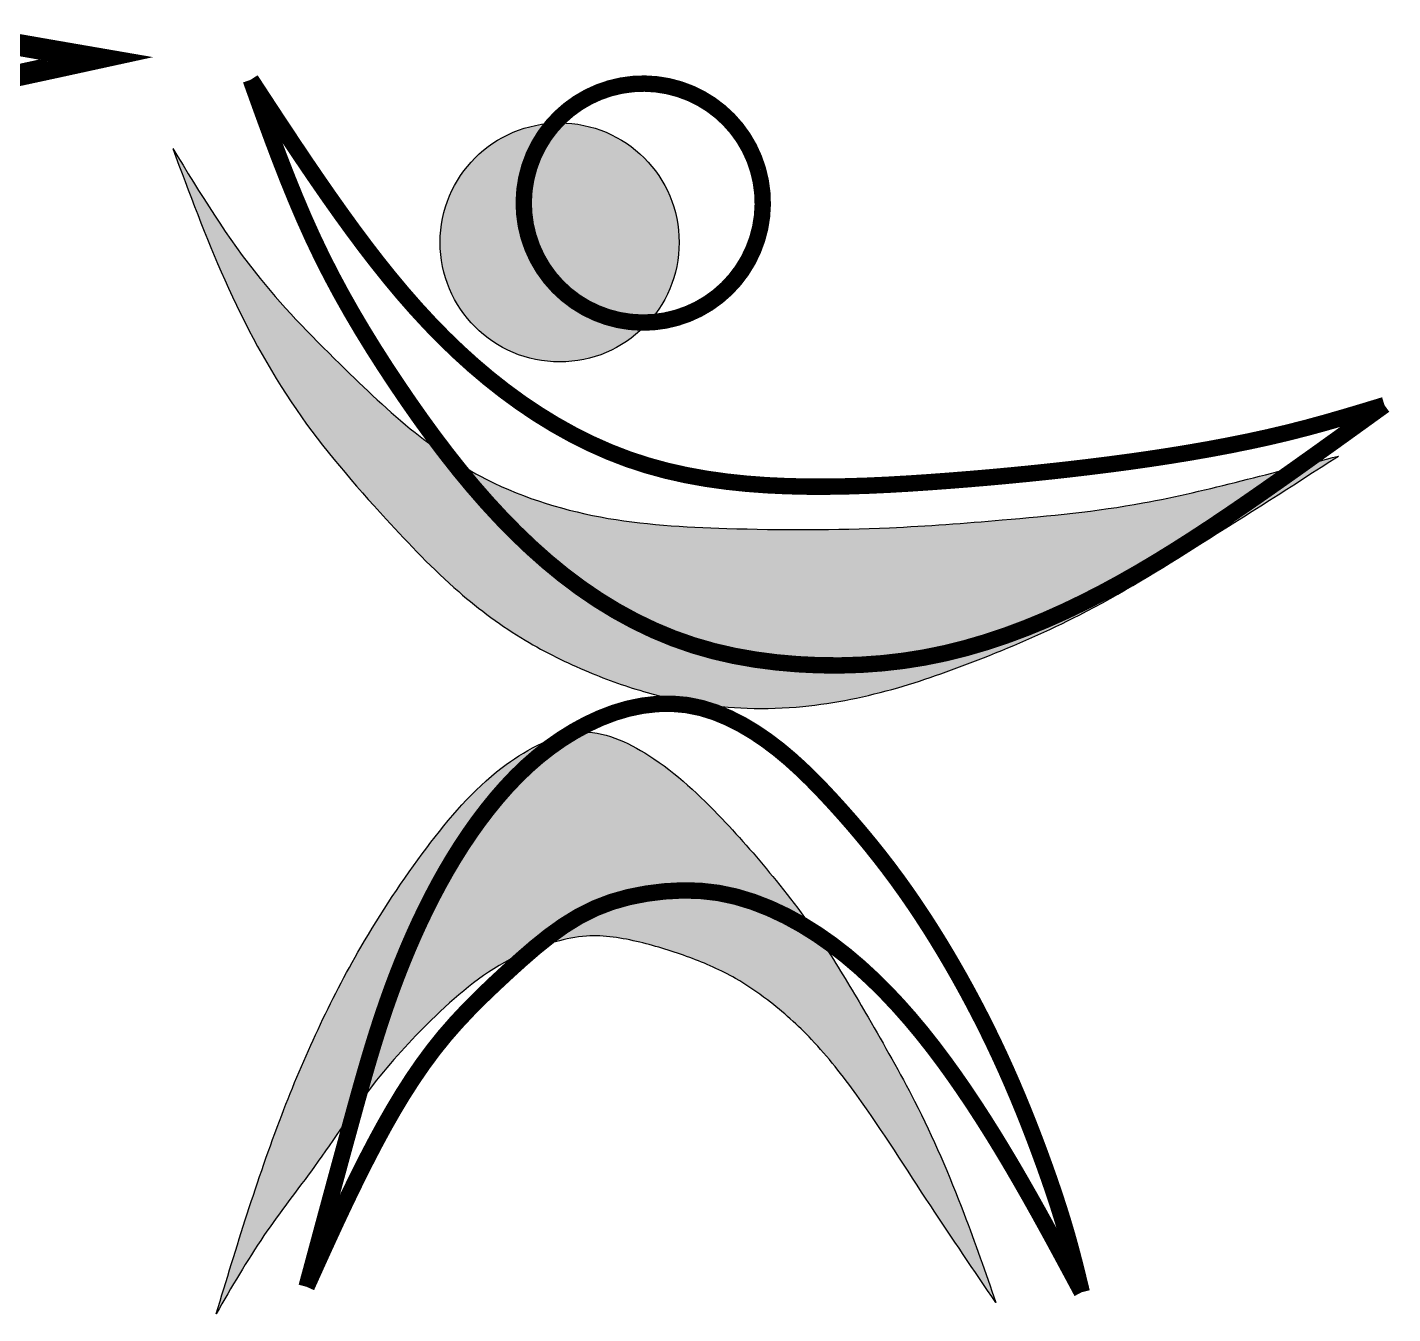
# Model space of a CAD drawing. Header units: millimetres. Extents: x -63 to 200, y -58 to -2.
# Drawn here: x 61.96 to 68.2, y -38.75 to -32.88 of the extents above; entities that cross this region are included whole.
import ezdxf

# ---------------------------------------------------------------- set-up
doc = ezdxf.new("R2010")
doc.units = ezdxf.units.MM

msp = doc.modelspace()

# ---------------------------------------------------------------- hatches: boundary and pattern name
h = msp.add_hatch(color=1)
h.dxf.hatch_style = 1
edge = h.paths.add_edge_path()
edge.add_arc((64.39082727162167, -33.8610867287498), 0.545849313527839, 0, 360)
h = msp.add_hatch(color=1)
h.dxf.hatch_style = 1
edge = h.paths.add_edge_path(flags=17)
edge.add_spline(control_points=[(67.77072244799726, -34.88253468326941), (67.681947465279, -34.90520594764072), (67.44443302631406, -34.96552933800218), (66.99621216561236, -35.07524655751259), (66.45607905332946, -35.12665404962699), (65.82222142530084, -35.17543758900173), (65.2089043008659, -35.1752629063255), (64.57335460364114, -35.13964974673119), (64.14628735920184, -35.00204666684871), (63.93368522091759, -34.87468024468505), (63.88915701208676, -34.84538607661672)], knot_values=[1.910058405787184, 1.910058405787184, 1.910058405787184, 1.910058405787184, 2.184971136713279, 2.645181636014499, 3.292399716052213, 3.808764736714951, 4.55249077678652, 5.131221805135426, 5.713343154553686, 5.873015459238553, 5.873015459238553, 5.873015459238553, 5.873015459238553], degree=3, periodic=0)
edge.add_line((63.88915701203309, -34.84538607658336), (63.9323534005371, -34.90009699816454))
edge.add_line((63.9323534005371, -34.90009699816454), (63.99408363791777, -34.97464464048947))
edge.add_line((63.99408363791777, -34.97464464048947), (64.0576369175824, -35.04751387124479))
edge.add_line((64.0576369175824, -35.04751387124479), (64.12314617455061, -35.11852320795228))
edge.add_line((64.12314617455061, -35.11852320795228), (64.19074434384206, -35.18749116813367))
edge.add_line((64.19074434384206, -35.18749116813367), (64.26056454165858, -35.25423440437345))
edge.add_line((64.26056454165858, -35.25423440437345), (64.33274707758815, -35.31849552659969))
edge.add_line((64.33274707758815, -35.31849552659969), (64.40744169335379, -35.37992005828828))
edge.add_line((64.40744169335379, -35.37992005828828), (64.48479876994101, -35.43814694288576))
edge.add_line((64.48479876994101, -35.43814694288576), (64.56492470780694, -35.49281984355906))
edge.add_line((64.56492470780694, -35.49281984355906), (64.6476945537814, -35.54360725092662))
edge.add_line((64.6476945537814, -35.54360725092662), (64.73290755025056, -35.59018579047451))
edge.add_line((64.73290755025056, -35.59018579047451), (64.8203628956833, -35.63223209240178))
edge.add_line((64.8203628956833, -35.63223209240178), (64.90985978854857, -35.66942278690743))
edge.add_line((64.90985978854857, -35.66942278690743), (65.00119740612163, -35.70143468578578))
edge.add_line((65.00119740612163, -35.70143468578578), (65.09415663363308, -35.72810133395829))
edge.add_line((65.09415663363308, -35.72810133395829), (65.18846665628536, -35.74969926165692))
edge.add_line((65.18846665628536, -35.74969926165692), (65.28384758974286, -35.76658271033134))
edge.add_line((65.28384758974286, -35.76658271033134), (65.38001954966997, -35.77910592143123))
edge.add_line((65.38001954966997, -35.77910592143123), (65.47670282564532, -35.78762241430073))
edge.add_line((65.47670282564532, -35.78762241430073), (65.57364821136497, -35.79235905283029))
edge.add_line((65.57364821136497, -35.79235905283029), (65.67067167078433, -35.79327210895493))
edge.add_line((65.67067167078433, -35.79327210895493), (65.76759755485993, -35.79028303113261))
edge.add_line((65.76759755485993, -35.79028303113261), (65.8642502145483, -35.7833132678213))
edge.add_line((65.8642502145483, -35.7833132678213), (65.96045400080598, -35.77228426747895))
edge.add_line((65.96045400080598, -35.77228426747895), (66.05603326458952, -35.75711747856353))
edge.add_line((66.05603326458952, -35.75711747856353), (66.15081905261512, -35.73775560223552))
edge.add_line((66.15081905261512, -35.73775560223552), (66.24470888260923, -35.7143523222279))
edge.add_line((66.24470888260923, -35.7143523222279), (66.33763831159797, -35.68718206106313))
edge.add_line((66.33763831159797, -35.68718206106313), (66.42954334459422, -35.65652066319782))
edge.add_line((66.42954334459422, -35.65652066319782), (66.52035998661084, -35.62264397308854))
edge.add_line((66.52035998661084, -35.62264397308854), (66.61002424266073, -35.58582783519191))
edge.add_line((66.61002424266073, -35.58582783519191), (66.69847324248074, -35.54634756050144))
edge.add_line((66.69847324248074, -35.54634756050144), (66.78569911203292, -35.5044523749843))
edge.add_line((66.78569911203292, -35.5044523749843), (66.87177272529755, -35.46035415396901))
edge.add_line((66.87177272529755, -35.46035415396901), (66.95677102408283, -35.41426189477833))
edge.add_line((66.95677102408283, -35.41426189477833), (67.04077095019699, -35.36638459473504))
edge.add_line((67.04077095019699, -35.36638459473504), (67.12384944544826, -35.31693125116193))
edge.add_line((67.12384944544826, -35.31693125116193), (67.20608354246079, -35.26611060086609))
edge.add_line((67.20608354246079, -35.26611060086609), (67.2875569165341, -35.21411232539565))
edge.add_line((67.2875569165341, -35.21411232539565), (67.3683642913648, -35.16109441273318))
edge.add_line((67.3683642913648, -35.16109441273318), (67.44860143475465, -35.10721185572863))
edge.add_line((67.44860143475465, -35.10721185572863), (67.52836411450538, -35.05261964723192))
edge.add_line((67.52836411450538, -35.05261964723192), (67.60774809841888, -34.99747278009296))
edge.add_line((67.60774809841888, -34.99747278009296), (67.6868485615832, -34.94192519881842))
edge.add_line((67.6868485615832, -34.94192519881842), (67.76573599154958, -34.88608718259562))
edge.add_line((67.76573599154958, -34.88608718259562), (67.77072244800578, -34.88253468326723))
edge = h.paths.add_edge_path()
edge.add_spline(control_points=[(62.62430275765405, -33.43223775437423), (62.69890434081819, -33.63379142300455), (62.85189477357881, -34.04709241681822), (63.16252196812702, -34.63089990404042), (63.55544508345759, -35.08406571433613), (63.89849839332693, -35.44490276641284), (64.21321344428435, -35.6783198331059), (64.508676637838, -35.82286682021339), (64.84479891793664, -35.94316735001578), (65.17816000811139, -35.99672887833534), (65.56502110567844, -35.98384664325431), (65.92970267476267, -35.9068212179028), (66.34827385673258, -35.75474777646968), (66.817988414115, -35.55063036121917), (67.34773049260244, -35.22044332719792), (67.73795087199603, -34.97146131175766), (67.94873285577317, -34.83696212383212)], knot_values=[0, 0, 0, 0, 0.6447676550007184, 1.322160479155962, 1.968649253188071, 2.437288274117044, 2.813944673636515, 3.136534859233857, 3.420575691157776, 3.883284461972118, 4.137970246745805, 4.578911308828189, 4.993876235032237, 5.473265508967539, 6.112102832657476, 6.862560239778967, 6.862560239778967, 6.862560239778967, 6.862560239778967], degree=3, periodic=0)
edge.add_spline(control_points=[(67.94873285577319, -34.83696212383211), (67.88940337432977, -34.85217044061501), (67.830073609558, -34.86737764427839), (67.77072244799726, -34.88253468326941)], knot_values=[5.873015459238552, 5.873015459238552, 5.873015459238552, 5.873015459238552, 6.056810368667931, 6.056810368667931, 6.056810368667931, 6.056810368667931], degree=3, periodic=0)
edge.add_line((67.77072244800576, -34.88253468326724), (67.76573599154956, -34.88608718259561))
edge.add_line((67.76573599154956, -34.88608718259561), (67.68684856158316, -34.94192519881843))
edge.add_line((67.68684856158316, -34.94192519881843), (67.6077480984188, -34.99747278009299))
edge.add_line((67.6077480984188, -34.99747278009299), (67.5283641145054, -35.05261964723191))
edge.add_line((67.5283641145054, -35.05261964723191), (67.44860143475464, -35.10721185572862))
edge.add_line((67.44860143475464, -35.10721185572862), (67.36836429136478, -35.16109441273318))
edge.add_line((67.36836429136478, -35.16109441273318), (67.2875569165341, -35.21411232539565))
edge.add_line((67.2875569165341, -35.21411232539565), (67.20608354246079, -35.26611060086609))
edge.add_line((67.20608354246079, -35.26611060086609), (67.12384944544827, -35.31693125116192))
edge.add_line((67.12384944544827, -35.31693125116192), (67.040770950197, -35.36638459473504))
edge.add_line((67.040770950197, -35.36638459473504), (66.95677102408283, -35.41426189477833))
edge.add_line((66.95677102408283, -35.41426189477833), (66.87177272529755, -35.46035415396901))
edge.add_line((66.87177272529755, -35.46035415396901), (66.78569911203292, -35.5044523749843))
edge.add_line((66.78569911203292, -35.5044523749843), (66.69847324248074, -35.54634756050144))
edge.add_line((66.69847324248074, -35.54634756050144), (66.61002424266073, -35.58582783519191))
edge.add_line((66.61002424266073, -35.58582783519191), (66.52035998661084, -35.62264397308854))
edge.add_line((66.52035998661084, -35.62264397308854), (66.42954334459422, -35.65652066319782))
edge.add_line((66.42954334459422, -35.65652066319782), (66.33763831159797, -35.68718206106313))
edge.add_line((66.33763831159797, -35.68718206106313), (66.24470888260923, -35.7143523222279))
edge.add_line((66.24470888260923, -35.7143523222279), (66.15081905261512, -35.73775560223552))
edge.add_line((66.15081905261512, -35.73775560223552), (66.05603326458952, -35.75711747856353))
edge.add_line((66.05603326458952, -35.75711747856353), (65.96045400080598, -35.77228426747895))
edge.add_line((65.96045400080598, -35.77228426747895), (65.8642502145483, -35.7833132678213))
edge.add_line((65.8642502145483, -35.7833132678213), (65.76759755485993, -35.79028303113261))
edge.add_line((65.76759755485993, -35.79028303113261), (65.67067167078433, -35.79327210895493))
edge.add_line((65.67067167078433, -35.79327210895493), (65.57364821136497, -35.79235905283029))
edge.add_line((65.57364821136497, -35.79235905283029), (65.47670282564532, -35.78762241430073))
edge.add_line((65.47670282564532, -35.78762241430073), (65.38001954966997, -35.77910592143123))
edge.add_line((65.38001954966997, -35.77910592143123), (65.28384758974286, -35.76658271033134))
edge.add_line((65.28384758974286, -35.76658271033134), (65.18846665628536, -35.74969926165692))
edge.add_line((65.18846665628536, -35.74969926165692), (65.09415663363308, -35.72810133395829))
edge.add_line((65.09415663363308, -35.72810133395829), (65.00119740612163, -35.70143468578578))
edge.add_line((65.00119740612163, -35.70143468578578), (64.90985978854857, -35.66942278690743))
edge.add_line((64.90985978854857, -35.66942278690743), (64.8203628956833, -35.63223209240178))
edge.add_line((64.8203628956833, -35.63223209240178), (64.73290755025056, -35.59018579047451))
edge.add_line((64.73290755025056, -35.59018579047451), (64.6476945537814, -35.54360725092662))
edge.add_line((64.6476945537814, -35.54360725092662), (64.56492470780694, -35.49281984355906))
edge.add_line((64.56492470780694, -35.49281984355906), (64.48479876994101, -35.43814694288576))
edge.add_line((64.48479876994101, -35.43814694288576), (64.40744169335379, -35.37992005828828))
edge.add_line((64.40744169335379, -35.37992005828828), (64.33274707758815, -35.31849552659969))
edge.add_line((64.33274707758815, -35.31849552659969), (64.26056454165858, -35.25423440437345))
edge.add_line((64.26056454165858, -35.25423440437345), (64.19074434384206, -35.18749116813367))
edge.add_line((64.19074434384206, -35.18749116813367), (64.12314617455061, -35.11852320795227))
edge.add_line((64.12314617455061, -35.11852320795227), (64.0576369175824, -35.04751387124479))
edge.add_line((64.0576369175824, -35.04751387124479), (63.99408363791777, -34.97464464048946))
edge.add_line((63.99408363791777, -34.97464464048946), (63.9323534005371, -34.90009699816454))
edge.add_line((63.9323534005371, -34.90009699816454), (63.88915701202697, -34.84538607657561))
edge.add_spline(control_points=[(63.88915701208676, -34.84538607661672), (63.84250331026482, -34.81469359160404), (63.67301402953709, -34.6921387006581), (63.38478273456394, -34.41667005882798), (62.97253763521214, -34.00377290378518), (62.74887288954044, -33.63669525433464), (62.62430275765405, -33.43223775437423)], knot_values=[0, 0, 0, 0, 0.1672940432050607, 0.6259522501425516, 1.194841718896682, 1.910058405787184, 1.910058405787184, 1.910058405787184, 1.910058405787184], degree=3, periodic=0)
h = msp.add_hatch(color=1)
h.dxf.hatch_style = 1
edge = h.paths.add_edge_path()
edge.add_spline(control_points=[(64.44355734532307, -36.10241447866571), (64.39014755761777, -36.11197928979431), (64.2768613081533, -36.15886569953638), (64.03687644873534, -36.31177973142551), (63.76643305056128, -36.63334614520248), (63.41771501191702, -37.15808958348529), (63.08955437559693, -37.87430784652274), (62.91509797375343, -38.44940741954421), (62.82262519927258, -38.75426571602645)], knot_values=[0, 0, 0, 0, 0.1642534454028817, 0.3538500632825983, 0.8556882975386961, 1.400956512201636, 2.248002739531878, 3.2035407858558, 3.2035407858558, 3.2035407858558, 3.2035407858558], degree=3, periodic=0)
edge.add_spline(control_points=[(62.82262519927258, -38.75426571602645), (62.89228031383656, -38.63339369458317), (63.02722769195861, -38.39924344805536), (63.26073806958031, -38.10398447969504), (63.39304086656225, -37.90722820910865), (63.45487734269147, -37.82111698935721)], knot_values=[3.986401656447089, 3.986401656447089, 3.986401656447089, 3.986401656447089, 4.404272297046087, 4.795910943900453, 5.114108863503869, 5.114108863503869, 5.114108863503869, 5.114108863503869], degree=3, periodic=0)
edge.add_line((63.45487734269147, -37.82111698935721), (63.46325476094597, -37.79071539398534))
edge.add_line((63.46325476094597, -37.79071539398534), (63.48125398742936, -37.72615010147781))
edge.add_line((63.48125398742936, -37.72615010147781), (63.49956045250187, -37.66167568736775))
edge.add_line((63.49956045250187, -37.66167568736775), (63.51828875290666, -37.59732834482272))
edge.add_line((63.51828875290666, -37.59732834482272), (63.53755348538689, -37.53314426701035))
edge.add_line((63.53755348538689, -37.53314426701035), (63.55746924668569, -37.46915964709822))
edge.add_line((63.55746924668569, -37.46915964709822), (63.57815063354624, -37.40541067825397))
edge.add_line((63.57815063354624, -37.40541067825397), (63.59970470588897, -37.34193370805219))
edge.add_line((63.59970470588897, -37.34193370805219), (63.62219160859598, -37.27876604521657))
edge.add_line((63.62219160859598, -37.27876604521657), (63.6456534643126, -37.21594536769268))
edge.add_line((63.6456534643126, -37.21594536769268), (63.67013235835601, -37.15350935419083))
edge.add_line((63.67013235835601, -37.15350935419083), (63.6956703760434, -37.0914956834213))
edge.add_line((63.6956703760434, -37.0914956834213), (63.72230960269194, -37.02994203409439))
edge.add_line((63.72230960269194, -37.02994203409439), (63.75009212361882, -36.96888608492039))
edge.add_line((63.75009212361882, -36.96888608492039), (63.77906002414123, -36.90836551460961))
edge.add_line((63.77906002414123, -36.90836551460961), (63.80925609886788, -36.84841958824658))
edge.add_line((63.80925609886788, -36.84841958824658), (63.84073610219581, -36.78911655628117))
edge.add_line((63.84073610219581, -36.78911655628117), (63.87356712044173, -36.73055001370015))
edge.add_line((63.87356712044173, -36.73055001370015), (63.90781662180029, -36.67281440958378))
edge.add_line((63.90781662180029, -36.67281440958378), (63.94355207446612, -36.61600419301227))
edge.add_line((63.94355207446612, -36.61600419301227), (63.98084094663385, -36.56021381306585))
edge.add_line((63.98084094663385, -36.56021381306585), (64.01975070649813, -36.50553771882478))
edge.add_line((64.01975070649813, -36.50553771882478), (64.06034882225356, -36.45207035936928))
edge.add_line((64.06034882225356, -36.45207035936928), (64.10270814658722, -36.39992963218786))
edge.add_line((64.10270814658722, -36.39992963218786), (64.14692976447544, -36.34935638085182))
edge.add_line((64.14692976447544, -36.34935638085182), (64.19312398233085, -36.30063160647837))
edge.add_line((64.19312398233085, -36.30063160647837), (64.24140111173661, -36.2540363327018))
edge.add_line((64.24140111173661, -36.2540363327018), (64.29187146427594, -36.20985158315643))
edge.add_line((64.29187146427594, -36.20985158315643), (64.34461424328428, -36.16835075521068))
edge.add_line((64.34461424328428, -36.16835075521068), (64.39955299831645, -36.12976908731369))
edge.add_line((64.39955299831645, -36.12976908731369), (64.4435573452538, -36.10241447868498))
edge = h.paths.add_edge_path()
edge.add_line((63.87356712044173, -36.73055001370015), (63.84073610219581, -36.78911655628117))
edge.add_line((63.84073610219581, -36.78911655628117), (63.80925609886788, -36.84841958824658))
edge.add_line((63.80925609886788, -36.84841958824658), (63.77906002414123, -36.90836551460961))
edge.add_line((63.77906002414123, -36.90836551460961), (63.75009212361882, -36.96888608492039))
edge.add_line((63.75009212361882, -36.96888608492039), (63.72230960269194, -37.02994203409439))
edge.add_line((63.72230960269194, -37.02994203409439), (63.6956703760434, -37.0914956834213))
edge.add_line((63.6956703760434, -37.0914956834213), (63.67013235835601, -37.15350935419084))
edge.add_line((63.67013235835601, -37.15350935419084), (63.6456534643126, -37.21594536769268))
edge.add_line((63.6456534643126, -37.21594536769268), (63.62219160859598, -37.27876604521657))
edge.add_line((63.62219160859598, -37.27876604521657), (63.59970470588897, -37.34193370805218))
edge.add_line((63.59970470588897, -37.34193370805218), (63.57815063354624, -37.40541067825397))
edge.add_line((63.57815063354624, -37.40541067825397), (63.55746924668569, -37.46915964709822))
edge.add_line((63.55746924668569, -37.46915964709822), (63.53755348538689, -37.53314426701035))
edge.add_line((63.53755348538689, -37.53314426701035), (63.51828875290666, -37.59732834482271))
edge.add_line((63.51828875290666, -37.59732834482271), (63.49956045250187, -37.66167568736775))
edge.add_line((63.49956045250187, -37.66167568736775), (63.48125398742936, -37.72615010147783))
edge.add_line((63.48125398742936, -37.72615010147783), (63.46325476094597, -37.79071539398533))
edge.add_line((63.46325476094597, -37.79071539398533), (63.45487734269147, -37.82111698935722))
edge.add_spline(control_points=[(63.45487734269147, -37.82111698935721), (63.4824141163068, -37.78277028345698), (63.58888752986613, -37.63872440349575), (63.81125621446689, -37.39435638046199), (64.06032876978784, -37.18020353264286), (64.23432986446976, -37.10238899146209), (64.27098018551631, -37.0883889947166)], knot_values=[2.877485014105496, 2.877485014105496, 2.877485014105496, 2.877485014105496, 3.019183646134173, 3.415574737771297, 3.86895647533838, 3.986401656447089, 3.986401656447089, 3.986401656447089, 3.986401656447089], degree=3, periodic=0)
edge.add_line((64.27098018551536, -37.08838899471699), (64.27798310344073, -37.08231807285721))
edge.add_line((64.27798310344073, -37.08231807285721), (64.34253679399782, -37.03046384872587))
edge.add_line((64.34253679399782, -37.03046384872587), (64.40931524417502, -36.98244630872234))
edge.add_line((64.40931524417502, -36.98244630872234), (64.4788020200504, -36.93950337946894))
edge.add_line((64.4788020200504, -36.93950337946894), (64.55148068770197, -36.90287298758791))
edge.add_line((64.55148068770197, -36.90287298758791), (64.62767377726554, -36.87357524383149))
edge.add_line((64.62767377726554, -36.87357524383149), (64.7067601992115, -36.85135392687627))
edge.add_line((64.7067601992115, -36.85135392687627), (64.78777621334545, -36.83548934897248))
edge.add_line((64.78777621334545, -36.83548934897248), (64.86976981998444, -36.82529903924591))
edge.add_line((64.86976981998444, -36.82529903924591), (64.95203198091642, -36.82085322246635))
edge.add_line((64.95203198091642, -36.82085322246635), (65.03407711955708, -36.82291440845257))
edge.add_line((65.03407711955708, -36.82291440845257), (65.11542809441255, -36.83226934015595))
edge.add_line((65.11542809441255, -36.83226934015595), (65.19564218706654, -36.8492627788579))
edge.add_line((65.19564218706654, -36.8492627788579), (65.2743585617786, -36.8731881376048))
edge.add_line((65.2743585617786, -36.8731881376048), (65.35122829475385, -36.90318588374633))
edge.add_line((65.35122829475385, -36.90318588374633), (65.42590246226084, -36.93839648470639))
edge.add_line((65.42590246226084, -36.93839648470639), (65.49810312694764, -36.97804348876451))
edge.add_line((65.49810312694764, -36.97804348876451), (65.5623615517712, -37.01825255451066))
edge.add_spline(control_points=[(65.56236155193417, -37.018252554741), (65.50457926242684, -36.93546176794228), (65.36747216996392, -36.7552132456796), (65.12098651481575, -36.47230091752153), (64.8466267092956, -36.21019297566045), (64.57708392180007, -36.08481488526764), (64.4556054060051, -36.10025686992318), (64.44355734532307, -36.10241447866571)], knot_values=[3.203540785855799, 3.203540785855799, 3.203540785855799, 3.203540785855799, 3.506503585459378, 3.882015367725567, 4.324532762206411, 4.659774121021027, 4.696826046566317, 4.696826046566317, 4.696826046566317, 4.696826046566317], degree=3, periodic=0)
edge.add_line((64.44355734527683, -36.10241447867066), (64.39955299831645, -36.12976908731369))
edge.add_line((64.39955299831645, -36.12976908731369), (64.34461424328428, -36.16835075521068))
edge.add_line((64.34461424328428, -36.16835075521068), (64.29187146427594, -36.20985158315643))
edge.add_line((64.29187146427594, -36.20985158315643), (64.24140111173661, -36.25403633270179))
edge.add_line((64.24140111173661, -36.25403633270179), (64.19312398233085, -36.30063160647837))
edge.add_line((64.19312398233085, -36.30063160647837), (64.14692976447544, -36.34935638085182))
edge.add_line((64.14692976447544, -36.34935638085182), (64.10270814658722, -36.39992963218786))
edge.add_line((64.10270814658722, -36.39992963218786), (64.06034882225356, -36.45207035936928))
edge.add_line((64.06034882225356, -36.45207035936928), (64.01975070649813, -36.50553771882479))
edge.add_line((64.01975070649813, -36.50553771882479), (63.98084094663385, -36.56021381306586))
edge.add_line((63.98084094663385, -36.56021381306586), (63.94355207446612, -36.61600419301227))
edge.add_line((63.94355207446612, -36.61600419301227), (63.90781662180029, -36.67281440958378))
edge.add_line((63.90781662180029, -36.67281440958378), (63.87356712044173, -36.73055001370015))
edge = h.paths.add_edge_path()
edge.add_spline(control_points=[(64.27098018551631, -37.0883889947166), (64.30412598997596, -37.07572768258315), (64.38358838339273, -37.04985803515051), (64.54631256421575, -37.01617739490854), (64.75679726686016, -37.05189627279768), (64.98337006660668, -37.12240791538952), (65.18214269750294, -37.20826979065383), (65.36795476112363, -37.33717877061164), (65.5614542844555, -37.50938188983412), (65.80868329737439, -37.82845485371044), (66.06871907322187, -38.24285295314155), (66.28326659102304, -38.55660941652589), (66.38330052482935, -38.70291147737714)], knot_values=[0, 0, 0, 0, 0.1062150315904251, 0.2494023486440975, 0.4943041766079697, 0.7332687273902563, 0.9636769370009977, 1.139462121472715, 1.409690516079981, 1.737346912576173, 2.345861088560639, 2.877485014105496, 2.877485014105496, 2.877485014105496, 2.877485014105496], degree=3, periodic=0)
edge.add_spline(control_points=[(66.38330052482934, -38.70291147737714), (66.33591559464175, -38.56663720773412), (66.2273262100756, -38.25438285836621), (66.03927448331925, -37.81486992291508), (65.8179961945393, -37.43243335348233), (65.66945838389759, -37.17604508886238), (65.58572983539435, -37.05173476166462), (65.56236155193417, -37.018252554741)], knot_values=[4.696826046566319, 4.696826046566319, 4.696826046566319, 4.696826046566319, 5.12970289348732, 5.688719063820357, 6.12715663832608, 6.454469476837997, 6.576993534631339, 6.576993534631339, 6.576993534631339, 6.576993534631339], degree=3, periodic=0)
edge.add_line((65.56236155178317, -37.01825255451815), (65.49810312694764, -36.97804348876451))
edge.add_line((65.49810312694764, -36.97804348876451), (65.42590246226084, -36.93839648470639))
edge.add_line((65.42590246226084, -36.93839648470639), (65.35122829475385, -36.90318588374633))
edge.add_line((65.35122829475385, -36.90318588374633), (65.2743585617786, -36.8731881376048))
edge.add_line((65.2743585617786, -36.8731881376048), (65.19564218706654, -36.8492627788579))
edge.add_line((65.19564218706654, -36.8492627788579), (65.11542809441255, -36.83226934015595))
edge.add_line((65.11542809441255, -36.83226934015595), (65.03407711955708, -36.82291440845257))
edge.add_line((65.03407711955708, -36.82291440845257), (64.95203198091642, -36.82085322246635))
edge.add_line((64.95203198091642, -36.82085322246635), (64.86976981998444, -36.82529903924591))
edge.add_line((64.86976981998444, -36.82529903924591), (64.78777621334545, -36.83548934897248))
edge.add_line((64.78777621334545, -36.83548934897248), (64.7067601992115, -36.85135392687627))
edge.add_line((64.7067601992115, -36.85135392687627), (64.62767377726554, -36.87357524383149))
edge.add_line((64.62767377726554, -36.87357524383149), (64.55148068770197, -36.90287298758791))
edge.add_line((64.55148068770197, -36.90287298758791), (64.4788020200504, -36.93950337946894))
edge.add_line((64.4788020200504, -36.93950337946894), (64.40931524417502, -36.98244630872234))
edge.add_line((64.40931524417502, -36.98244630872234), (64.34253679399782, -37.03046384872587))
edge.add_line((64.34253679399782, -37.03046384872587), (64.27798310344073, -37.08231807285721))
edge.add_line((64.27798310344073, -37.08231807285721), (64.27098018551547, -37.08838899471689))

# ---------------------------------------------------------------- linework, layer by layer
at = {"color": 18, "true_color": 0x000000}
for points, const_width in [([(61.74708702001715, -32.92851898605547), (61.92243813994448, -32.95959772030049), (62.0978791118939, -32.99016174033935), (62.27336500985437, -33.0204684032751), (62.10238571778832, -33.05776541943175), (61.93133794108623, -33.09471931695145), (61.76015319511205, -33.13098697719731)], 0.1), ([(62.9800919688214, -33.11793898814608), (63.03049529550216, -33.19500219890759), (63.08100007819132, -33.27200066873704), (63.13170777289732, -33.34886965670236), (63.18271983562857, -33.42554442187148), (63.23413772239348, -33.50196022331234), (63.28606288920047, -33.57805232009287), (63.33859679205794, -33.65375597128102), (63.39184211036725, -33.72900427707889), (63.44592949583912, -33.80368097622698), (63.50101748073133, -33.87762060793304), (63.55726580234202, -33.95065558492488), (63.61483419796937, -34.02261831993032), (63.67388240491152, -34.09334122567718), (63.73457016046663, -34.16265671489326), (63.79705608291408, -34.23039704607184), (63.86145168153731, -34.2963879846654), (63.92780509674714, -34.3604465619841), (63.99616000807102, -34.42238919449382), (64.06656009503641, -34.48203229866042), (64.13904903717078, -34.53919229094979), (64.21367051400159, -34.59368558782779), (64.29044599470897, -34.64531509044183), (64.36929138834988, -34.69381946507338), (64.45009127639854, -34.73891831471551), (64.5327302353229, -34.7803312393149), (64.61709284159097, -34.81777783881822), (64.70306367167072, -34.85097771317215), (64.79052349349057, -34.87968072418651), (64.87931016428678, -34.90397769310524), (64.96923449099853, -34.92417437720599), (65.06010685737454, -34.94057989634992), (65.1517376471635, -34.95350337039823), (65.24393724411414, -34.96325391921206), (65.33651603197517, -34.97014066265261), (65.42928439449528, -34.97447272058104), (65.52205271542321, -34.97655921285853), (65.61463515431092, -34.97670773097695), (65.70695497706717, -34.97518170236781), (65.79905857669819, -34.97219471508817), (65.89099893901529, -34.96795768856005), (65.98282904982986, -34.96268154220548), (66.07460189495325, -34.95657719544649), (66.16636739241885, -34.94984555709814), (66.2581375523442, -34.94256383691721), (66.34989881810716, -34.93472581665983), (66.44163715420792, -34.9263237154344), (66.53333852514663, -34.91734975234931), (66.62498889542348, -34.90779614651296), (66.71657422961457, -34.8976551110789), (66.80808065993583, -34.88690571024559), (66.89949484202126, -34.87548595353612), (66.99080353337615, -34.86332586012558), (67.08199349150578, -34.85035544918902), (67.17305147391544, -34.83650473990151), (67.26396423811039, -34.82170375143812), (67.35471852349123, -34.80588247565276), (67.44528900079132, -34.78895269198183), (67.53561738003297, -34.77077643996784), (67.62563979584067, -34.75120734550904), (67.71529238283892, -34.7300990345037), (67.8045136101321, -34.70731262734748), (67.89331628211983, -34.68294788675008), (67.98180121667556, -34.65738712947577), (68.07007432627665, -34.63102902775019), (68.1582415234004, -34.60427225379897)], 0.075), ([(62.9800919688214, -33.11793898814608), (63.01285579486341, -33.20916029075433), (63.04586299547758, -33.3002655798829), (63.07935694523609, -33.39113884205209), (63.11358101871109, -33.48166406378223), (63.14877859047475, -33.5717252315936), (63.18519303509923, -33.66120633200655), (63.22306772715671, -33.74999135154137), (63.26264604121935, -33.83796427671838), (63.30417114972458, -33.92500917989519), (63.34779035322037, -34.01105084580156), (63.3934020850438, -34.09611974159987), (63.44086492068304, -34.18026326024368), (63.49003743562621, -34.26352879468656), (63.54077820536146, -34.34596373788204), (63.59294580537691, -34.42761548278368), (63.64639881116073, -34.50853142234504), (63.70100417346138, -34.58875196273367), (63.75677159190253, -34.66819842655458), (63.81383031254911, -34.74669240871886), (63.87231327042076, -34.82405242674826), (63.9323534005371, -34.90009699816454), (63.99408363791778, -34.97464464048947), (64.0576369175824, -35.04751387124479), (64.12314617455061, -35.11852320795227), (64.19074434384206, -35.18749116813367), (64.26056454165858, -35.25423440437345), (64.33274707758815, -35.31849552659969), (64.40744169335379, -35.37992005828828), (64.48479876994101, -35.43814694288576), (64.56492470780694, -35.49281984355906), (64.6476945537814, -35.54360725092662), (64.73290755025056, -35.59018579047451), (64.8203628956833, -35.63223209240178), (64.90985978854857, -35.66942278690743), (65.00119740612163, -35.70143468578578), (65.09415663363308, -35.72810133395829), (65.18846665628536, -35.74969926165692), (65.28384758974286, -35.76658271033134), (65.38001954966997, -35.77910592143123), (65.47670282564532, -35.78762241430073), (65.57364821136497, -35.79235905283029), (65.67067167078433, -35.79327210895493), (65.76759755485993, -35.79028303113261), (65.8642502145483, -35.7833132678213), (65.96045400080598, -35.77228426747895), (66.05603326458952, -35.75711747856353), (66.15081905261512, -35.73775560223552), (66.24470888260923, -35.7143523222279), (66.33763831159797, -35.68718206106313), (66.42954334459422, -35.65652066319782), (66.52035998661084, -35.62264397308854), (66.61002424266073, -35.58582783519191), (66.69847324248074, -35.54634756050144), (66.78569911203292, -35.5044523749843), (66.87177272529755, -35.46035415396901), (66.95677102408283, -35.41426189477833), (67.040770950197, -35.36638459473504), (67.12384944544827, -35.31693125116192), (67.20608354246079, -35.26611060086609), (67.2875569165341, -35.21411232539565), (67.3683642913648, -35.16109441273318), (67.44860143475465, -35.10721185572862), (67.5283641145054, -35.05261964723191), (67.6077480984188, -34.99747278009299), (67.68684856158323, -34.9419251988184), (67.76573599154956, -34.88608718259562), (67.84444781988127, -34.83001054385622), (67.92301916690529, -34.77374300710353), (68.00148515294853, -34.71733229684088), (68.07988089833793, -34.66082613757158), (68.1582415234004, -34.60427225379897)], 0.075), ([(63.23499620615144, -38.63145605313935), (63.25243070788418, -38.56675922234526), (63.26986953725778, -38.50206323494232), (63.28731702191308, -38.43736893432165), (63.30477748949095, -38.37267716387441), (63.32225526763224, -38.30798876699172), (63.33975468397779, -38.24330458706473), (63.35728006616848, -38.17862546748457), (63.37483574184514, -38.11395225164239), (63.39242603864864, -38.04928578292932), (63.41005528421982, -37.98462690473652), (63.42772780619956, -37.9199764604551), (63.44544817630855, -37.8553353717227), (63.46325476094597, -37.79071539398534), (63.48125398742936, -37.72615010147782), (63.49956045250187, -37.66167568736775), (63.51828875290666, -37.59732834482272), (63.53755348538689, -37.53314426701035), (63.55746924668569, -37.46915964709823), (63.57815063354624, -37.40541067825397), (63.59970470588897, -37.34193370805218), (63.62219160859598, -37.27876604521657), (63.6456534643126, -37.21594536769268), (63.67013235835601, -37.15350935419083), (63.6956703760434, -37.0914956834213), (63.72230960269194, -37.02994203409439), (63.75009212361882, -36.96888608492039), (63.77906002414123, -36.90836551460961), (63.80925609886788, -36.84841958824658), (63.84073610219581, -36.78911655628117), (63.87356712044173, -36.73055001370015), (63.90781662180029, -36.67281440958378), (63.94355207446612, -36.61600419301227), (63.98084094663385, -36.56021381306586), (64.01975070649813, -36.50553771882478), (64.06034882225356, -36.45207035936928), (64.10270814658722, -36.39992963218786), (64.14692976447544, -36.34935638085182), (64.19312398233085, -36.30063160647837), (64.24140111173661, -36.2540363327018), (64.29187146427594, -36.20985158315643), (64.34461424328428, -36.16835075521068), (64.39955299831645, -36.12976908731369), (64.4565626956672, -36.09432990760512), (64.51551850526698, -36.0622573057801), (64.57632940948305, -36.03389314295847), (64.63897435241087, -36.00982296256076), (64.70344094972837, -35.990662511827), (64.76959042373225, -35.97700695958677), (64.83678147488183, -35.96936965788039), (64.90424793149951, -35.96824362801509), (64.97122362190774, -35.97412189129818), (65.03699041225752, -35.98736352645967), (65.10116410617063, -36.00739650341901), (65.16350230644572, -36.03325341728876), (65.22376313235817, -36.06396542310356), (65.28171004154584, -36.09857064977216), (65.33730183043183, -36.13636241083942), (65.39074421224385, -36.1769565844391), (65.44225873204472, -36.21998973093194), (65.49206693489734, -36.26509841067866), (65.54039036586452, -36.31191918403999), (65.58745057000914, -36.36008861137667), (65.63346909239404, -36.40924325304941), (65.6786440823541, -36.45905669616997), (65.72301589527052, -36.50945225709299), (65.76655967270597, -36.56045646143529), (65.80925034981881, -36.61209616147506), (65.85106286176742, -36.66439820949047), (65.89197214371015, -36.71738945775971), (65.93195329993893, -36.77109652381264), (65.9709980626419, -36.82552294655094), (66.00912857578658, -36.88063005495741), (66.04637022837495, -36.93637467408103), (66.08274840940904, -36.99271362897076), (66.11828850789082, -37.04960374467558), (66.15301591282233, -37.10700184624444), (66.18695601317704, -37.16486475875977), (66.2201290081544, -37.22315539479928), (66.25253542639045, -37.28185974009612), (66.28417113688634, -37.3409692460367), (66.31503200864326, -37.40047536400743), (66.34511391066232, -37.46036954539473), (66.37441271194474, -37.520643241585), (66.40292428149165, -37.58128790396464), (66.43064798611583, -37.64229380854959), (66.45760577104734, -37.70364364432465), (66.48382854894741, -37.76531708694657), (66.50934725521383, -37.8272938044319), (66.53419282524436, -37.88955346479723), (66.5583961944368, -37.9520757360591), (66.58198829818893, -38.01484028623408), (66.60499767648771, -38.07782748893151), (66.62739325503767, -38.14103527775757), (66.64908172057774, -38.20447991944258), (66.66996683919389, -38.26817854102508), (66.68995237697209, -38.33214826954361), (66.70894209999831, -38.3964062320367), (66.72684118231922, -38.46096919914567), (66.74370188636796, -38.52581670901607), (66.75985040813023, -38.59085895896993), (66.77564283874928, -38.65599857896552)], 0.075), ([(63.23499620615144, -38.63145605313935), (63.26862590114994, -38.55687104528963), (63.30238214678877, -38.48232739454531), (63.33639149370825, -38.4078664580118), (63.37078049254871, -38.33352959279447), (63.40567569395047, -38.25935815599875), (63.44120364855387, -38.18539350473003), (63.47749090699922, -38.11167699609371), (63.51466404499438, -38.03825005310131), (63.55286815593387, -37.96520278443658), (63.59229962223515, -37.89276014503075), (63.63316363278265, -37.82117024328826), (63.6756653764608, -37.75068118761356), (63.72001004215399, -37.68154108641112), (63.76640281874667, -37.61399804808539), (63.81504889512323, -37.54830018104082), (63.86615344885859, -37.48469558045822), (63.91981292764336, -37.42330520893061), (63.97574855745564, -37.36381130047528), (64.0336006826697, -37.30580151816733), (64.09300964765984, -37.24886352508191), (64.15361579680034, -37.19258498429414), (64.21517060642574, -37.1367710544941), (64.27798310344073, -37.08231807285721), (64.34253679399782, -37.03046384872587), (64.40931524417502, -36.98244630872234), (64.4788020200504, -36.93950337946894), (64.55148068770197, -36.90287298758791), (64.62767377726554, -36.87357524383149), (64.7067601992115, -36.85135392687627), (64.78777621334545, -36.83548934897248), (64.86976981998444, -36.82529903924591), (64.95203198091642, -36.82085322246635), (65.03407711955708, -36.82291440845257), (65.11542809441255, -36.83226934015595), (65.19564218706654, -36.8492627788579), (65.2743585617786, -36.8731881376048), (65.35122829475385, -36.90318588374633), (65.42590246226084, -36.93839648470639), (65.49810312694764, -36.97804348876451), (65.56782813351302, -37.02167321328447), (65.63514228964536, -37.06891034760095), (65.70011040303302, -37.11937958104865), (65.7627972813644, -37.17270560296223), (65.82326773232788, -37.22851310267639), (65.8815898480622, -37.2864372296583), (65.93786910494023, -37.3462321925766), (65.99223472483297, -37.40772782342415), (66.04481630892859, -37.47075516222172), (66.09574345841523, -37.5351452489901), (66.14514577448111, -37.60072912375009), (66.19315285831436, -37.66733782652244), (66.23989430493405, -37.73480241429768), (66.28549054045989, -37.80297916541142), (66.33003442162226, -37.87180019468251), (66.37361364461813, -37.94121181226448), (66.41631590564445, -38.01116032831091), (66.45822890089818, -38.08159205297534), (66.49944032657628, -38.15245329641132), (66.54003787887568, -38.22369036877242), (66.58010925399336, -38.29524958021219), (66.61974214812626, -38.36707724088419), (66.65902425747136, -38.43911966094196), (66.69804327822558, -38.51132315053907), (66.7368869065859, -38.58363401982907), (66.77564283874925, -38.65599857896552)], 0.075)]:
    msp.add_lwpolyline(points, dxfattribs=dict(at, const_width=const_width))
at = {"color": 18, "true_color": 0x000000, "const_width": 0.075}
msp.add_lwpolyline([(65.29697742879866, -33.52928221823353, 34492.54475690516), (65.29699507030078, -33.52934301081334)], format="xyb", dxfattribs=at)
at = {"color": 6}
msp.add_circle((64.77276355493814, -33.68143768981099), 0.545849313527839, dxfattribs=at)
at = {"color": 1}
msp.add_circle((64.39082727162167, -33.8610867287498), 0.545849313527839, dxfattribs=at)
for points in [[(62.62430275765405, -33.43223775437423), (63.02286443609, -34.02611473833747), (63.41232928612749, -34.44078849539039), (63.75322472607104, -34.7476402131017), (64.02647364730797, -34.9272017634612), (64.57745347476362, -35.11505327002669), (65.15380699221623, -35.1674760490755), (65.8975280714792, -35.16419969845253), (66.41266678112879, -35.12861636788659), (67.05524852510598, -35.05128806323694), (67.50418739678548, -34.95005672028674), (67.94873285577319, -34.83696212383211)], [(62.62430275765405, -33.43223775437423), (62.86134264541874, -34.03185726617335), (63.18867971174132, -34.62491180137192), (63.59845941136678, -35.124941945047), (63.92991395363151, -35.45624383115387), (64.23407233298963, -35.67841079950733), (64.5226329049724, -35.82262458920286), (64.79064243459402, -35.91670115398608), (65.24773449912095, -35.98858387747543), (65.5022923960862, -35.98049792597374), (65.9348488007447, -35.89491356847861), (66.32671305140707, -35.75838941169036), (66.76443957960805, -35.56291490985734), (67.31532515706272, -35.23943534739658), (67.94873285577317, -34.83696212383212)], [(62.82262519927258, -38.75426571602645), (63.12182466593367, -37.84677154029112), (63.48273630787207, -37.08046089526306), (63.78424433178361, -36.62613598891357), (64.12765726873863, -36.26019889725592), (64.28800036662778, -36.15902016296866), (64.47980138951061, -36.09789357289833), (64.79771459128688, -36.20428231844369), (65.1326155040656, -36.49352883935535), (65.37972651541895, -36.77627526768401), (65.63071199668798, -37.11985309302963), (65.79938997417344, -37.40035546961133), (66.01228482857937, -37.78363588383525), (66.23698477948142, -38.29550531484608), (66.38330052482934, -38.70291147737714)], [(66.38330052482935, -38.70291147737714), (66.08592360336615, -38.2622350118296), (65.74794650682361, -37.75620981873635), (65.54157761332203, -37.50170839702707), (65.34031071083245, -37.32138811283914), (65.19460929380352, -37.22304323186518), (64.98497798762105, -37.12742406417476), (64.75650235897274, -37.05740018011113), (64.5131704319922, -37.02970697991248), (64.3722871204302, -37.05529291088794), (64.16387197992162, -37.13645521798833), (63.80461709402289, -37.41302655836319), (63.53947367286196, -37.70768767977802), (63.27147436311998, -38.08142663615729), (63.04030409287998, -38.39756261380523), (62.82262519927258, -38.75426571602645)]]:
    msp.add_spline(points, degree=3, dxfattribs=at)

doc.saveas('drawing.dxf')
